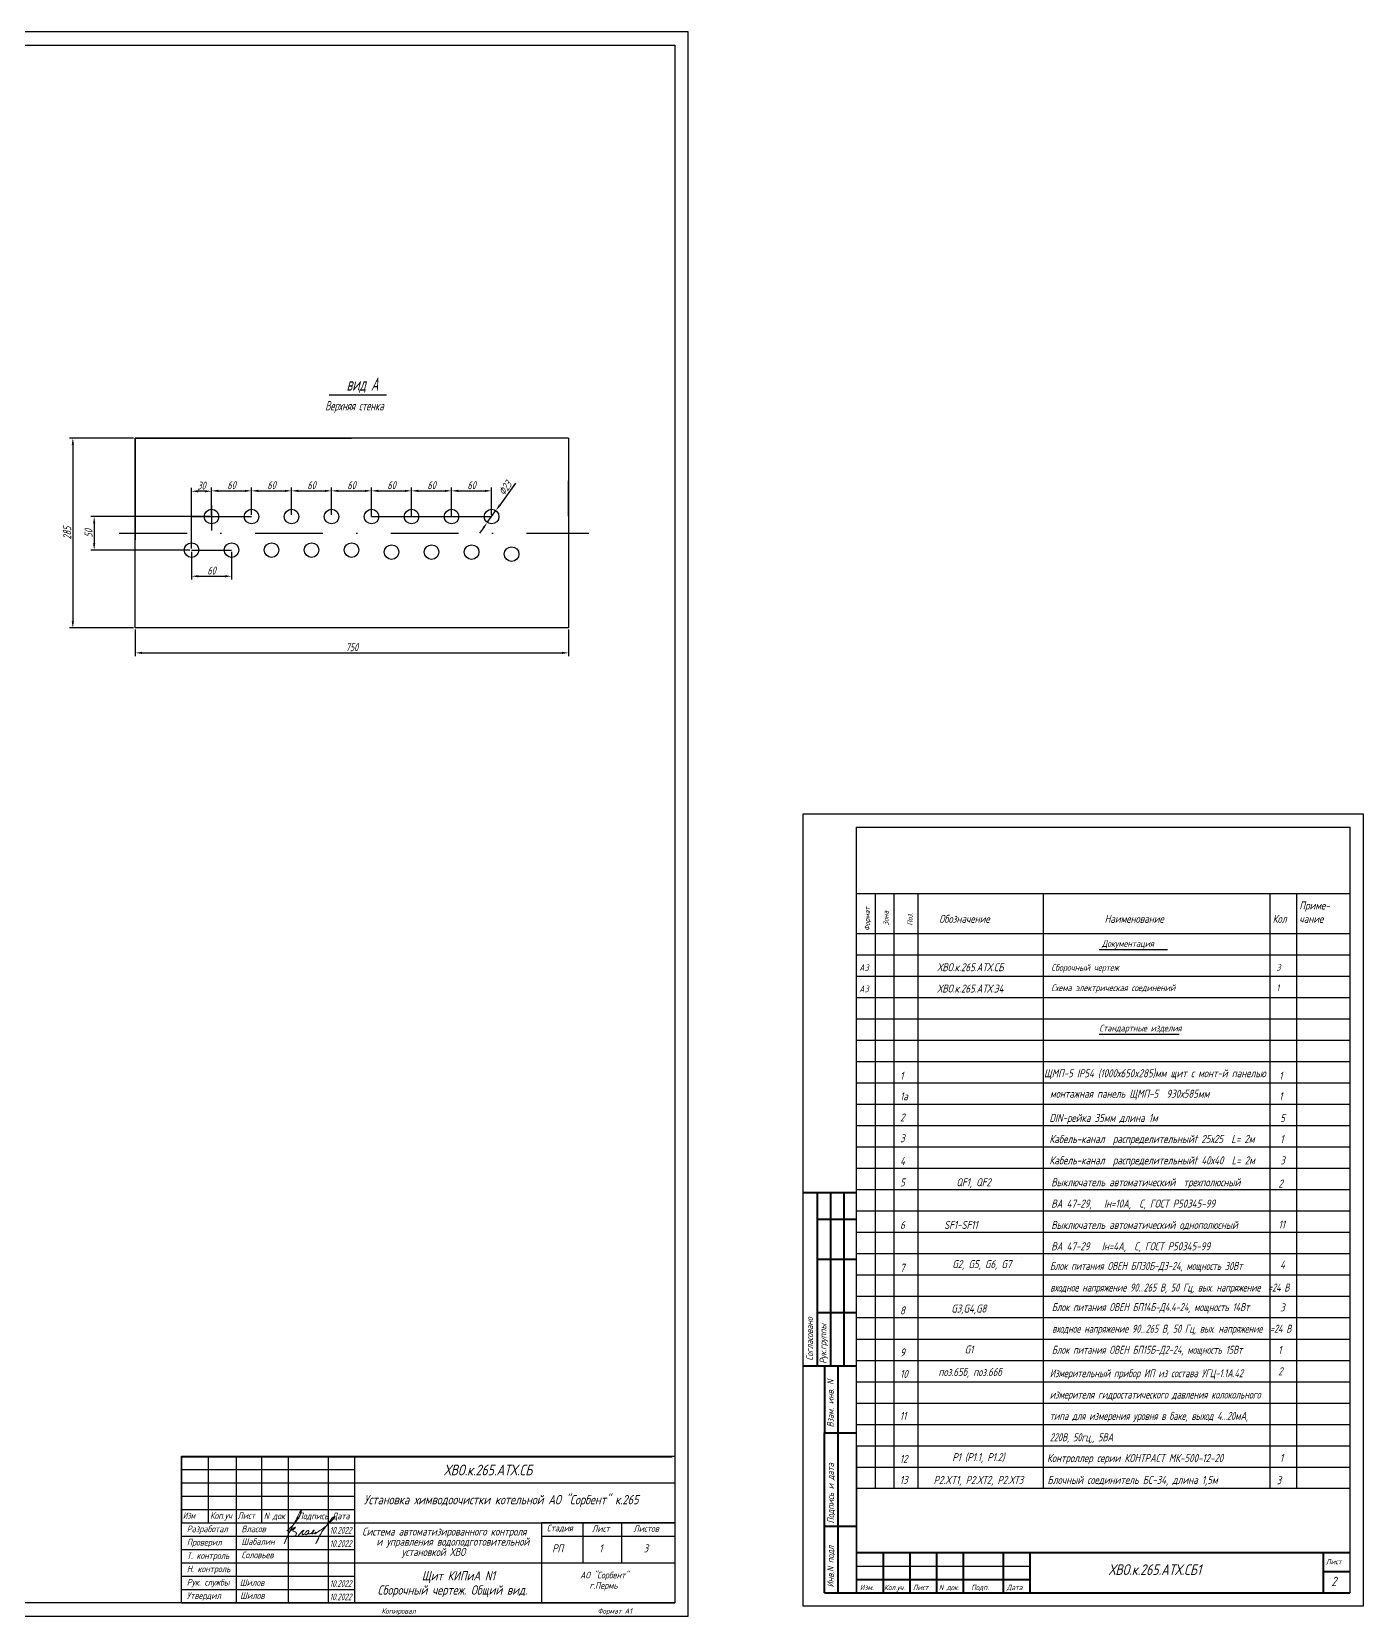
# Model space of a CAD drawing. Header units: millimetres. Extents: x 2155 to 4370, y 1157 to 1761.
# Drawn here: x 2750 to 3249, y 1157 to 1751 of the extents above; entities that cross this region are included whole.
import ezdxf

# ---------------------------------------------------------------- set-up
doc = ezdxf.new("R2010")
doc.units = ezdxf.units.MM
doc.linetypes.add('DASHDOTX2', pattern=[50.8, 25.4, -12.7, 0, -12.7])
doc.layers.add('MAIN', color=7, linetype='Continuous', lineweight=50)
doc.layers.add('Тонкая', color=7, linetype='Continuous', lineweight=20)
doc.layers.add('TEXT', color=250, linetype='Continuous')
doc.layers.add('проводка', color=184, linetype='Continuous')
doc.styles.add('GOST тип А', font='GOST_A.TTF', dxfattribs={"oblique": 15})
doc.styles.get("Standard").update_dxf_attribs({"font": 'GOST_A.TTF', "width": 0.8, "oblique": 15, "height": 3})
doc.dimstyles.new('ISO-25', dxfattribs={"dimtxt": 3, "dimasz": 2.5, "dimexe": 1.25, "dimexo": 0.625, "dimtad": 1, "dimlfac": 4, "dimtxsty": 'Standard', "dimcen": 2.5, "dimadec": 0, "dimazin": 0, "dimtfac": 1, "dimtmove": 0, "dimatfit": 3, "dimfxl": 1.25, "dimlwd": 25, "dimarcsym": 0})

# ---------------------------------------------------------------- blocks, each defined once
blk = doc.blocks.new('Власов')
at = {"layer": 'проводка', "lineweight": 18}
for points in [[(-0.58, 2.47), (1.27, 4.07), (2.73, 5.82), (3.82, 7.33), (4.64, 9.02), (4.84, 10.28), (4.04, 8.93), (3.16, 7.2), (1.39, 3.86), (0.52, 2.26), (-1.55, -2.37), (-0.72, -0.35), (0.34, 1.8), (1.73, 3.31), (2.62, 3.78), (2.31, 3.3), (1.91, 2.96), (1.61, 2.44), (2.21, 2.21), (2.85, 1.83), (2.99, 1.4), (2.77, 0.75), (2.36, 0.49), (2.18, 0.43), (2.07, 0.4), (1.98, 0.4)], [(3.73, 0.66), (4.37, 1.39), (4.91, 2.01), (5.22, 2.29), (5.78, 2.66), (5.59, 2.28), (5.16, 1.05), (5.19, 0.9), (5.7, 1.1), (6.25, 1.38), (6.27, 1.2), (6.3, 1.02), (7.02, 1.21), (7.63, 2.13), (7.63, 2.52), (6.76, 2.22), (6.42, 1.7)]]:
    blk.add_spline(points, degree=3, dxfattribs=at)
for points, knots in [([(9.73, 1.6), (9.73, 1.6), (10.28, 1.61), (10.33, 1.73), (10.3, 1.95), (10.1, 1.88), (9.94, 1.44), (9.82, 1.2), (10.65, 1.75), (14.06, 4.01), (14.83, 4.98), (18.2, 8.2), (16.58, 7.61), (15.42, 5.89), (12.84, 2.54), (12.14, 1.35), (11.17, -0.37), (10.2, -2.51), (10.72, -1.41), (10.96, -1), (11.17, -0.6), (11.31, -0.38), (11.4, -0.29)], [5.202172, 5.202172, 5.202172, 5.202172, 5.207482, 5.981017, 6.074049, 6.477149, 7.534813, 8.416864, 10.873297, 16.080912, 19.105162, 21.731982, 23.469351, 25.755203, 29.311429, 34.513333, 38.416271, 38.862024, 39.053994, 43.961574, 49.897464, 51.239132, 51.239132, 51.239132, 51.239132]), ([(7.53, 1.66), (7.5, 1.54), (7.54, 1.28), (8.01, 1.24), (8.83, 1.57), (9.1, 2.08), (9.9, 2.69), (9.43, 2.64), (9.3, 2.52), (9.14, 2.21), (9.04, 1.25), (8.71, 1.13), (8.92, 1.39), (9.3, 1.54), (9.6, 1.6)], [0, 0, 0, 0, 0.614094, 1.118723, 1.807789, 3.045572, 4.744461, 5.191863, 5.576495, 6.389957, 8.441618, 9.345517, 10.182193, 10.758393, 10.758393, 10.758393, 10.758393])]:
    blk.add_open_spline(points, degree=3, knots=knots, dxfattribs=at)
blk = doc.blocks.new('*D154')
at = {"color": 0, "lineweight": -2}
for p, q in [((2816.45, 1569.28), (2771.82, 1569.28)), ((2808.95, 1556.69), (2771.82, 1556.69))]:
    blk.add_line(p, q, dxfattribs=at)
at = {"color": 0, "lineweight": 25}
blk.add_line((2773.07, 1566.78), (2773.07, 1559.19), dxfattribs=at)
at = {"color": 0}
for points in [[(2772.66, 1566.78), (2773.49, 1566.78), (2773.07, 1569.28)], [(2772.66, 1559.19), (2773.49, 1559.19), (2773.07, 1556.69)]]:
    blk.add_solid(points, dxfattribs=at)
at = {"layer": 'Defpoints', "color": 0}
for p in [(2817.07, 1569.28), (2773.07, 1556.69), (2809.57, 1556.69)]:
    blk.add_point(p, dxfattribs=at)
at = {"color": 0, "insert": (2770.95, 1562.99), "char_height": 3, "attachment_point": 5, "rotation": 90}
blk.add_mtext('50', dxfattribs=at)
blk = doc.blocks.new('*D155')
at = {"color": 0, "lineweight": -2}
for p, q in [((2788.45, 1526.91), (2788.45, 1516.92)), ((2950.95, 1526.91), (2950.95, 1516.92))]:
    blk.add_line(p, q, dxfattribs=at)
at = {"color": 0, "lineweight": 25}
blk.add_line((2790.95, 1518.17), (2948.45, 1518.17), dxfattribs=at)
at = {"color": 0}
for points in [[(2790.95, 1518.58), (2790.95, 1517.75), (2788.45, 1518.17)], [(2948.45, 1518.58), (2948.45, 1517.75), (2950.95, 1518.17)]]:
    blk.add_solid(points, dxfattribs=at)
at = {"layer": 'Defpoints', "color": 0}
for p in [(2788.45, 1527.53), (2950.95, 1527.53), (2950.95, 1518.17)]:
    blk.add_point(p, dxfattribs=at)
at = {"color": 0, "insert": (2869.7, 1520.29), "char_height": 3, "attachment_point": 5}
blk.add_mtext('750', dxfattribs=at)
blk = doc.blocks.new('*D156')
at = {"color": 0, "lineweight": -2}
for p, q in [((2809.57, 1557.31), (2809.57, 1580.01)), ((2817.07, 1569.91), (2817.07, 1580.01))]:
    blk.add_line(p, q, dxfattribs=at)
at = {"color": 0, "lineweight": 25}
blk.add_line((2814.57, 1578.76), (2812.07, 1578.76), dxfattribs=at)
at = {"color": 0}
for points in [[(2812.07, 1579.18), (2812.07, 1578.34), (2809.57, 1578.76)], [(2814.57, 1579.18), (2814.57, 1578.34), (2817.07, 1578.76)]]:
    blk.add_solid(points, dxfattribs=at)
at = {"layer": 'Defpoints', "color": 0}
for p in [(2809.57, 1578.76), (2817.07, 1569.28), (2809.57, 1556.69)]:
    blk.add_point(p, dxfattribs=at)
at = {"color": 0, "insert": (2813.32, 1580.89), "char_height": 3, "attachment_point": 5}
blk.add_mtext('30', dxfattribs=at)
blk = doc.blocks.new('*D157')
at = {"color": 0, "lineweight": -2}
for p, q in [((2787.83, 1598.7), (2763.82, 1598.7)), ((2787.83, 1527.53), (2763.82, 1527.53))]:
    blk.add_line(p, q, dxfattribs=at)
at = {"color": 0, "lineweight": 25}
blk.add_line((2765.07, 1596.2), (2765.07, 1530.03), dxfattribs=at)
at = {"color": 0}
for points in [[(2764.66, 1596.2), (2765.49, 1596.2), (2765.07, 1598.7)], [(2764.66, 1530.03), (2765.49, 1530.03), (2765.07, 1527.53)]]:
    blk.add_solid(points, dxfattribs=at)
at = {"layer": 'Defpoints', "color": 0}
for p in [(2788.45, 1598.7), (2765.07, 1527.53), (2788.45, 1527.53)]:
    blk.add_point(p, dxfattribs=at)
at = {"color": 0, "insert": (2762.95, 1563.12), "char_height": 3, "attachment_point": 5, "rotation": 90}
blk.add_mtext('285', dxfattribs=at)
blk = doc.blocks.new('*D158')
at = {"color": 0, "lineweight": 25}
for p, q in [((2931.09, 1581.78), (2925.14, 1573.54)), ((2920.46, 1567.05), (2923.68, 1571.51)), ((2919, 1565.02), (2917.54, 1563))]:
    blk.add_line(p, q, dxfattribs=at)
at = {"color": 0}
for points in [[(2924.81, 1573.78), (2925.48, 1573.3), (2923.68, 1571.51)], [(2918.66, 1565.27), (2919.34, 1564.78), (2920.46, 1567.05)]]:
    blk.add_solid(points, dxfattribs=at)
at = {"layer": 'Defpoints', "color": 0}
for p in [(2923.68, 1571.51), (2920.46, 1567.05)]:
    blk.add_point(p, dxfattribs=at)
at = {"color": 0, "insert": (2927.12, 1579.92), "char_height": 3, "attachment_point": 5, "rotation": 54.20261}
blk.add_mtext('Ф23', dxfattribs=at)
blk = doc.blocks.new('*D159')
at = {"color": 0, "lineweight": -2}
for p, q in [((2817.07, 1569.91), (2817.07, 1580.15)), ((2832.07, 1569.91), (2832.07, 1580.15))]:
    blk.add_line(p, q, dxfattribs=at)
at = {"color": 0, "lineweight": 25}
blk.add_line((2819.57, 1578.9), (2829.57, 1578.9), dxfattribs=at)
at = {"color": 0}
for points in [[(2819.57, 1579.32), (2819.57, 1578.49), (2817.07, 1578.9)], [(2829.57, 1579.32), (2829.57, 1578.49), (2832.07, 1578.9)]]:
    blk.add_solid(points, dxfattribs=at)
at = {"layer": 'Defpoints', "color": 0}
for p in [(2832.07, 1578.9), (2817.07, 1569.28), (2832.07, 1569.28)]:
    blk.add_point(p, dxfattribs=at)
at = {"color": 0, "insert": (2824.57, 1581.03), "char_height": 3, "attachment_point": 5}
blk.add_mtext('60', dxfattribs=at)
blk = doc.blocks.new('*D160')
at = {"color": 0, "lineweight": -2}
for p, q in [((2832.07, 1569.91), (2832.07, 1580.15)), ((2847.07, 1569.91), (2847.07, 1580.15))]:
    blk.add_line(p, q, dxfattribs=at)
at = {"color": 0, "lineweight": 25}
blk.add_line((2834.57, 1578.9), (2844.57, 1578.9), dxfattribs=at)
at = {"color": 0}
for points in [[(2834.57, 1579.32), (2834.57, 1578.49), (2832.07, 1578.9)], [(2844.57, 1579.32), (2844.57, 1578.49), (2847.07, 1578.9)]]:
    blk.add_solid(points, dxfattribs=at)
at = {"layer": 'Defpoints', "color": 0}
for p in [(2847.07, 1578.9), (2832.07, 1569.28), (2847.07, 1569.28)]:
    blk.add_point(p, dxfattribs=at)
at = {"color": 0, "insert": (2839.57, 1581.03), "char_height": 3, "attachment_point": 5}
blk.add_mtext('60', dxfattribs=at)
blk = doc.blocks.new('*D161')
at = {"color": 0, "lineweight": -2}
for p, q in [((2847.07, 1569.91), (2847.07, 1580.15)), ((2862.07, 1569.91), (2862.07, 1580.15))]:
    blk.add_line(p, q, dxfattribs=at)
at = {"color": 0, "lineweight": 25}
blk.add_line((2849.57, 1578.9), (2859.57, 1578.9), dxfattribs=at)
at = {"color": 0}
for points in [[(2849.57, 1579.32), (2849.57, 1578.49), (2847.07, 1578.9)], [(2859.57, 1579.32), (2859.57, 1578.49), (2862.07, 1578.9)]]:
    blk.add_solid(points, dxfattribs=at)
at = {"layer": 'Defpoints', "color": 0}
for p in [(2862.07, 1578.9), (2847.07, 1569.28), (2862.07, 1569.28)]:
    blk.add_point(p, dxfattribs=at)
at = {"color": 0, "insert": (2854.57, 1581.03), "char_height": 3, "attachment_point": 5}
blk.add_mtext('60', dxfattribs=at)
blk = doc.blocks.new('*D162')
at = {"color": 0, "lineweight": -2}
for p, q in [((2862.07, 1569.91), (2862.07, 1580.15)), ((2877.07, 1569.91), (2877.07, 1580.15))]:
    blk.add_line(p, q, dxfattribs=at)
at = {"color": 0, "lineweight": 25}
blk.add_line((2864.57, 1578.9), (2874.57, 1578.9), dxfattribs=at)
at = {"color": 0}
for points in [[(2864.57, 1579.31), (2864.57, 1578.48), (2862.07, 1578.9)], [(2874.57, 1579.31), (2874.57, 1578.48), (2877.07, 1578.9)]]:
    blk.add_solid(points, dxfattribs=at)
at = {"layer": 'Defpoints', "color": 0}
for p in [(2877.07, 1578.9), (2862.07, 1569.28), (2877.07, 1569.28)]:
    blk.add_point(p, dxfattribs=at)
at = {"color": 0, "insert": (2869.57, 1581.02), "char_height": 3, "attachment_point": 5}
blk.add_mtext('60', dxfattribs=at)
blk = doc.blocks.new('*D163')
at = {"color": 0, "lineweight": -2}
for p, q in [((2877.07, 1569.91), (2877.07, 1580.15)), ((2892.07, 1569.91), (2892.07, 1580.15))]:
    blk.add_line(p, q, dxfattribs=at)
at = {"color": 0, "lineweight": 25}
blk.add_line((2879.57, 1578.9), (2889.57, 1578.9), dxfattribs=at)
at = {"color": 0}
for points in [[(2879.57, 1579.32), (2879.57, 1578.49), (2877.07, 1578.9)], [(2889.57, 1579.32), (2889.57, 1578.49), (2892.07, 1578.9)]]:
    blk.add_solid(points, dxfattribs=at)
at = {"layer": 'Defpoints', "color": 0}
for p in [(2892.07, 1578.9), (2877.07, 1569.28), (2892.07, 1569.28)]:
    blk.add_point(p, dxfattribs=at)
at = {"color": 0, "insert": (2884.57, 1581.03), "char_height": 3, "attachment_point": 5}
blk.add_mtext('60', dxfattribs=at)
blk = doc.blocks.new('*D164')
at = {"color": 0, "lineweight": -2}
for p, q in [((2892.07, 1569.91), (2892.07, 1580.15)), ((2907.07, 1569.91), (2907.07, 1580.15))]:
    blk.add_line(p, q, dxfattribs=at)
at = {"color": 0, "lineweight": 25}
blk.add_line((2894.57, 1578.9), (2904.57, 1578.9), dxfattribs=at)
at = {"color": 0}
for points in [[(2894.57, 1579.32), (2894.57, 1578.49), (2892.07, 1578.9)], [(2904.57, 1579.32), (2904.57, 1578.49), (2907.07, 1578.9)]]:
    blk.add_solid(points, dxfattribs=at)
at = {"layer": 'Defpoints', "color": 0}
for p in [(2907.07, 1578.9), (2892.07, 1569.28), (2907.07, 1569.28)]:
    blk.add_point(p, dxfattribs=at)
at = {"color": 0, "insert": (2899.57, 1581.03), "char_height": 3, "attachment_point": 5}
blk.add_mtext('60', dxfattribs=at)
blk = doc.blocks.new('*D165')
at = {"color": 0, "lineweight": -2}
for p, q in [((2907.07, 1569.91), (2907.07, 1580.15)), ((2922.07, 1569.91), (2922.07, 1580.15))]:
    blk.add_line(p, q, dxfattribs=at)
at = {"color": 0, "lineweight": 25}
blk.add_line((2909.57, 1578.9), (2919.57, 1578.9), dxfattribs=at)
at = {"color": 0}
for points in [[(2909.57, 1579.32), (2909.57, 1578.49), (2907.07, 1578.9)], [(2919.57, 1579.32), (2919.57, 1578.49), (2922.07, 1578.9)]]:
    blk.add_solid(points, dxfattribs=at)
at = {"layer": 'Defpoints', "color": 0}
for p in [(2922.07, 1578.9), (2907.07, 1569.28), (2922.07, 1569.28)]:
    blk.add_point(p, dxfattribs=at)
at = {"color": 0, "insert": (2914.57, 1581.03), "char_height": 3, "attachment_point": 5}
blk.add_mtext('60', dxfattribs=at)
blk = doc.blocks.new('*D166')
at = {"color": 0, "lineweight": -2}
for p, q in [((2809.57, 1556.06), (2809.57, 1545.65)), ((2824.57, 1556.06), (2824.57, 1545.65))]:
    blk.add_line(p, q, dxfattribs=at)
at = {"color": 0, "lineweight": 25}
blk.add_line((2812.07, 1546.9), (2822.07, 1546.9), dxfattribs=at)
at = {"color": 0}
for points in [[(2812.07, 1547.32), (2812.07, 1546.49), (2809.57, 1546.9)], [(2822.07, 1547.32), (2822.07, 1546.49), (2824.57, 1546.9)]]:
    blk.add_solid(points, dxfattribs=at)
at = {"layer": 'Defpoints', "color": 0}
for p in [(2809.57, 1556.69), (2824.57, 1556.69), (2824.57, 1546.9)]:
    blk.add_point(p, dxfattribs=at)
at = {"color": 0, "insert": (2817.07, 1549.03), "char_height": 3, "attachment_point": 5}
blk.add_mtext('60', dxfattribs=at)

msp = doc.modelspace()

# ---------------------------------------------------------------- linework, layer by layer
at = {"color": 7}
for p, q in [((2995.7984, 1751.0253), (2154.7984, 1751.0253)), ((2995.7984, 1157.0253), (2995.7984, 1751.0253)), ((2861.2222, 1614.9386), (2882.7222, 1614.9386)), ((2788.4533, 1598.699), (2788.4533, 1569.2815)), ((2788.4533, 1598.699), (2869.5726, 1598.699)), ((2809.5726, 1569.2815), (2817.0726, 1569.2815)), ((2817.0726, 1569.2815), (2817.0726, 1573.5315)), ((2817.0726, 1573.5315), (2817.0726, 1564.0315)), ((2817.0726, 1569.2815), (2832.0726, 1569.2815)), ((2877.0726, 1569.2815), (2877.0726, 1573.5315)), ((2877.0726, 1569.2815), (2892.0726, 1569.2815)), ((2892.0726, 1569.2815), (2892.0726, 1573.5315)), ((2892.0726, 1569.2815), (2907.0726, 1569.2815)), ((2907.0726, 1569.2815), (2907.0726, 1573.5315)), ((2907.0726, 1569.2815), (2922.0726, 1569.2815)), ((2809.5726, 1556.6898), (2824.5726, 1556.6898)), ((3058.9084, 1180.8528), (3058.9084, 1165.8528)), ((3058.9084, 1175.8528), (3123.9084, 1175.8528)), ((2154.7984, 1157.0253), (2995.7984, 1157.0253))]:
    msp.add_line(p, q, dxfattribs=at)
at = {"color": 7, "lineweight": 30}
for p, q in [((2174.7984, 1746.0253), (2990.7984, 1746.0253)), ((2990.7984, 1746.0253), (2990.7984, 1162.0253)), ((2950.9533, 1598.699), (2788.4533, 1598.699)), ((2788.4533, 1527.5315), (2788.4533, 1598.699)), ((2950.9533, 1598.699), (2950.9533, 1527.5315)), ((2950.9533, 1527.5315), (2788.4533, 1527.5315)), ((2990.7984, 1162.0253), (2174.7984, 1162.0253))]:
    msp.add_line(p, q, dxfattribs=at)
at = {"color": 250}
for p, q in [((2788.4533, 1569.3652), (2788.4533, 1581.0315)), ((2950.9533, 1569.3652), (2950.9533, 1582.6611)), ((2788.4533, 1569.3652), (2788.4533, 1577.8859)), ((2788.4533, 1569.2815), (2788.4533, 1560.4887))]:
    msp.add_line(p, q, dxfattribs=at)
at = {"color": 250, "linetype": 'DASHDOTX2'}
msp.add_line((2782.4921, 1563.0315), (2958.4921, 1563.0315), dxfattribs=at)
for p, q in [((3038.9084, 1457.8528), (3248.9084, 1457.8528)), ((3038.9084, 1160.8528), (3038.9084, 1457.8528)), ((3248.9084, 1457.8528), (3248.9084, 1160.8528)), ((3058.9084, 1404.9748), (3243.9084, 1404.9748)), ((3058.9084, 1404.9748), (3243.9084, 1404.9748)), ((3149.9084, 1406.9748), (3175.5215, 1406.9748)), ((3058.9084, 1396.9748), (3243.9084, 1396.9748)), ((3058.9084, 1396.9748), (3243.9084, 1396.9748)), ((3058.9084, 1388.9748), (3243.9084, 1388.9748)), ((3058.9084, 1388.9748), (3243.9084, 1388.9748)), ((3058.9084, 1380.9748), (3243.9084, 1380.9748)), ((3058.9084, 1372.9748), (3243.9084, 1372.9748)), ((3149.9084, 1375.2526), (3179.9173, 1375.2526)), ((3058.9084, 1364.9748), (3243.9084, 1364.9748)), ((3058.9084, 1356.9748), (3243.9084, 1356.9748)), ((3058.9084, 1348.9748), (3243.9084, 1348.9748)), ((3058.9084, 1340.9748), (3243.9084, 1340.9748)), ((3058.9084, 1332.9748), (3243.9084, 1332.9748)), ((3058.9084, 1324.9748), (3243.9084, 1324.9748)), ((3058.9084, 1316.9748), (3243.9084, 1316.9748)), ((3058.9084, 1308.9748), (3243.9084, 1308.9748)), ((3058.9084, 1300.9748), (3243.9084, 1300.9748)), ((3058.9084, 1292.9748), (3243.9084, 1292.9748)), ((3058.9084, 1284.9748), (3243.9084, 1284.9748)), ((3058.9084, 1276.9748), (3243.9084, 1276.9748)), ((3058.9084, 1268.9748), (3243.9084, 1268.9748)), ((3058.9084, 1260.9748), (3243.9084, 1260.9748)), ((3058.9084, 1252.9748), (3243.9084, 1252.9748)), ((3058.9084, 1244.9748), (3243.9084, 1244.9748)), ((3058.9084, 1236.9748), (3243.9084, 1236.9748)), ((3058.9084, 1228.9748), (3243.9084, 1228.9748)), ((3058.9084, 1220.9748), (3243.9084, 1220.9748)), ((3058.9084, 1212.9748), (3243.9084, 1212.9748)), ((3058.9084, 1205.0968), (3243.9084, 1205.0968)), ((3248.9084, 1160.8528), (3038.9084, 1160.8528))]:
    msp.add_line(p, q)
at = {"lineweight": 30}
for p, q in [((3058.9084, 1452.8528), (3243.9084, 1452.8528)), ((3058.9084, 1165.8528), (3058.9084, 1452.8528)), ((3243.9084, 1452.8528), (3243.9084, 1165.8528)), ((3058.9084, 1427.9748), (3243.9084, 1427.9748)), ((3065.9084, 1427.9748), (3065.9084, 1205.0968)), ((3072.9084, 1427.9748), (3072.9084, 1205.0968)), ((3081.9084, 1427.9748), (3081.9084, 1205.0968)), ((3128.9084, 1427.9748), (3128.9084, 1205.0968)), ((3213.9084, 1427.9748), (3213.9084, 1205.0968)), ((3223.9084, 1427.9748), (3223.9084, 1205.0968)), ((3058.9084, 1412.9748), (3243.9084, 1412.9748)), ((3058.9084, 1220.8528), (3058.9084, 1165.8528))]:
    msp.add_line(p, q, dxfattribs=at)
at = {"color": 7, "lineweight": 40}
for p, q in [((3243.9084, 1180.8528), (3058.9084, 1180.8528)), ((3068.9084, 1180.8528), (3068.9084, 1165.8528)), ((3078.9084, 1180.8528), (3078.9084, 1165.8528)), ((3088.9084, 1180.8528), (3088.9084, 1165.8528)), ((3098.9084, 1180.8528), (3098.9084, 1165.8528)), ((3113.9084, 1180.8528), (3113.9084, 1165.8528)), ((3123.9084, 1180.8528), (3123.9084, 1165.8528)), ((3233.9084, 1180.8528), (3233.9084, 1165.8528)), ((3058.9084, 1170.8528), (3123.9084, 1170.8528)), ((3233.9084, 1173.8528), (3243.9084, 1173.8528)), ((3058.9084, 1165.8528), (3243.9084, 1165.8528))]:
    msp.add_line(p, q, dxfattribs=at)
at = {"lineweight": 40}
msp.add_line((3046.9084, 1165.8528), (3243.9084, 1165.8528), dxfattribs=at)
at = {"color": 7, "lineweight": 30}
for centre in [(2817.0726, 1569.2815), (2832.0726, 1569.2815), (2847.0726, 1569.2815), (2862.0726, 1569.2815), (2877.0726, 1569.2815), (2892.0726, 1569.2815), (2907.0726, 1569.2815), (2922.0726, 1569.2815), (2922.0726, 1569.2815), (2809.5726, 1556.6898), (2824.5726, 1556.6898), (2839.5726, 1556.6898), (2854.5726, 1556.6898), (2869.5726, 1556.6898), (2884.5726, 1555.9398), (2899.5726, 1555.9398), (2914.5726, 1555.9398), (2929.5726, 1555.1898)]:
    msp.add_circle(centre, 2.75, dxfattribs=at)
at = {"layer": 'MAIN', "color": 7, "linetype": 'Continuous', "lineweight": 40}
for p, q in [((3038.9084, 1315.8647), (3058.9084, 1315.8647)), ((3044.1069, 1315.8647), (3044.1069, 1250.8647)), ((3049.1069, 1315.8647), (3049.1069, 1250.8647)), ((3054.1069, 1315.8647), (3054.1069, 1250.8647)), ((3044.1069, 1305.8647), (3058.9084, 1305.8647)), ((3044.1069, 1290.8647), (3058.9084, 1290.8647)), ((3044.1069, 1270.8647), (3058.9084, 1270.8647)), ((3038.9084, 1250.8647), (3058.9084, 1250.8647)), ((3046.9084, 1250.8528), (3046.9084, 1225.8528)), ((3051.9084, 1250.8528), (3051.9084, 1165.8528)), ((3046.9084, 1165.8528), (3046.9084, 1225.8528)), ((3046.9084, 1225.8528), (3058.9084, 1225.8528)), ((3046.9084, 1190.8528), (3058.9084, 1190.8528))]:
    msp.add_line(p, q, dxfattribs=at)
at = {"layer": 'MAIN', "color": 7, "linetype": 'Continuous', "lineweight": -3}
for p, q in [((3120.6214, 1291.4014), (3120.6214, 1291.4014)), ((2805.7984, 1216.8498), (2989.7984, 1216.8498)), ((2805.7984, 1212.0253), (2870.7984, 1212.0253)), ((2805.7984, 1207.0253), (2870.7984, 1207.0253)), ((2805.7984, 1202.0253), (2870.7984, 1202.0253)), ((2805.7984, 1187.0253), (2870.7984, 1187.0253)), ((2805.7984, 1182.0253), (2870.7984, 1182.0253)), ((2805.7984, 1177.0253), (2870.7984, 1177.0253)), ((2805.7984, 1177.0253), (2870.7984, 1177.0253)), ((2805.7984, 1172.0253), (2870.7984, 1172.0253)), ((2805.7984, 1167.0253), (2870.7984, 1167.0253))]:
    msp.add_line(p, q, dxfattribs=at)
at = {"layer": 'MAIN', "color": 7, "linetype": 'Continuous', "lineweight": 30}
for p, q in [((2805.7984, 1162.0253), (2805.7984, 1217.0253)), ((2805.7984, 1217.0253), (2990.7984, 1217.0253)), ((2870.7984, 1162.0253), (2870.7984, 1217.0253)), ((2805.7984, 1197.0253), (2870.7984, 1197.0253)), ((2805.7984, 1192.0253), (2990.7984, 1192.0253)), ((2805.7984, 1162.0253), (2990.7984, 1162.0253))]:
    msp.add_line(p, q, dxfattribs=at)
for points in [[(2805.7984, 1217.0253), (2805.7984, 1192.0253)], [(2815.7984, 1217.0253), (2815.7984, 1192.0253)], [(2822.7984, 1217.0253), (2845.7984, 1217.0253), (2845.7984, 1162.0253)], [(2826.2984, 1217.0253), (2826.2984, 1162.0253)], [(2835.7984, 1217.0253), (2835.7984, 1192.0253)], [(2845.7984, 1217.0253), (2860.7984, 1217.0253), (2860.7984, 1162.0253)], [(2870.7984, 1207.0253), (2990.7984, 1207.0253)], [(2990.7984, 1192.0253), (2940.7984, 1192.0253), (2940.7984, 1162.0253)], [(2940.7984, 1192.0253), (2940.7984, 1187.0253), (2990.7984, 1187.0253)], [(2956.2984, 1192.0253), (2956.2984, 1177.0253)], [(2970.7984, 1192.0253), (2970.7984, 1177.0253)], [(2870.7984, 1177.0253), (2990.7984, 1177.0253)]]:
    msp.add_lwpolyline(points, dxfattribs=at)

# ---------------------------------------------------------------- block references
at = {"color": 7, "lineweight": 15}
msp.add_blockref('Власов', (2845.9028, 1186.6216, -10), dxfattribs=at)

# ---------------------------------------------------------------- texts
at = {"style": 'GOST тип А', "oblique": 15}
for s, p in [('Формат', (3063.9084, 1413.9748)), ('Зона', (3070.9084, 1415.9748)), ('Поз.', (3079.9084, 1415.9748))]:
    msp.add_text(s, height=2, rotation=90, dxfattribs=at).set_placement(p)
for s, height, p in [('Обозначение', 3, (3089.9084, 1416.9748)), ('Наименование', 3, (3151.9084, 1416.9748)), ('Наименование', 3, (3151.9084, 1416.9748)), ('Кол', 3, (3214.9084, 1416.9748)), ('Приме-', 3, (3224.9084, 1421.9748)), ('чание', 3, (3224.9084, 1416.9748)), ('Документация', 2.5, (3150.9084, 1407.9748)), ('А3', 2.5, (3059.9084, 1398.9748)), ('Сборочный чертеж', 2.5, (3131.9084, 1398.9748)), ('3', 2.5, (3216.2989, 1398.9748)), ('А3', 2.5, (3059.9084, 1390.9748)), ('Схема электрическая соединений', 2.5, (3131.9084, 1391.3705)), ('1', 2.5, (3216.2989, 1391.3687)), ('Стандартные изделия', 2.5, (3149.9084, 1376.2526))]:
    msp.add_text(s, height=height, dxfattribs=at).set_placement(p)
at = {"color": 7, "style": 'GOST тип А', "oblique": 15}
for s, p in [('1', (3075.232, 1358.137)), ('1', (3217.3283, 1358.137)), ('1а', (3075.232, 1350.4653)), ('1', (3217.3283, 1350.4653)), ('2', (3075.232, 1342.522)), ('DIN-рейка 35мм длина 1м ', (3131.2136, 1342.3458)), ('5', (3217.7541, 1342.3458)), ('3', (3075.232, 1334.7359)), ('Кабель-канал  распределительныйt 25х25  L= 2м', (3131.2136, 1334.4503)), ('1', (3217.771, 1334.4503)), ('4', (3075.232, 1326.1665)), ('Кабель-канал  распределительныйt 40х40  L= 2м', (3131.2136, 1326.4503)), ('3', (3217.771, 1326.4503)), ('5', (3075.232, 1318.1665)), ('6', (3075.232, 1302.1665)), ('7', (3075.232, 1286.1665)), ('8', (3075.232, 1270.1892)), ('9', (3075.232, 1254.4459)), ('10', (3075.232, 1246.3872)), ('поз.65б, поз.66б', (3089.6172, 1247.1107)), ('11', (3075.1261, 1230.6402)), ('1', (3217.6306, 1214.8883)), ('12', (3075.1261, 1214.5182)), ('13', (3075.1261, 1206.6402)), ('3', (3216.3921, 1206.5212))]:
    msp.add_text(s, height=3, dxfattribs=at).set_placement(p)
at = {"color": 7, "oblique": 15}
for s, height, p in [('ЩМП-5 IP54 (1000х650x285)мм щит с монт-й панелью', 3, (3129.1908, 1359.0907)), ('монтажная панель ЩМП-5  930х585мм', 3, (3131.4408, 1351.419)), ('Р1 (Р1.1, Р1.2)', 3, (3094.7911, 1215.1847)), ('Контроллер серии КОНТРАСТ МК-500-12-20', 3, (3130.3079, 1214.8469)), ('Р2.XT1, Р2.ХТ2, Р2.ХТ3', 3, (3087.7995, 1206.6375)), ('Блочный соединитель БС-34, длина 1,5м', 3, (3130.4708, 1206.6524)), ('Лист', 2, (3234.9084, 1176.512)), ('2', 3.5, (3236.9084, 1168.3581)), ('Изм.', 2, (3060.1621, 1166.8528)), ('Кол.уч.', 2, (3069.2152, 1166.8528)), ('Лист', 2, (3079.9871, 1166.8528)), ('N док.', 2, (3089.7838, 1166.8528)), ('Подп.', 2, (3101.9084, 1166.8528)), ('Дата', 2, (3115.2431, 1166.8528)), ('Копировал', 2, (2880.7984, 1158.0253)), ('Формат A1', 2, (2961.7984, 1158.0253))]:
    msp.add_text(s, height=height, dxfattribs=at).set_placement(p)
at = {"color": 7, "style": 'GOST тип А', "oblique": 15, "width": 0.9}
for s, p in [('Измерительный прибор ИП из состава УГЦ-1.1А.42 ', (3131.3516, 1246.6407)), ('измерителя гидростатического давления колокольного  ', (3131.3516, 1238.6407)), ('типа для измерения уровня в баке, выход 4...20мА,', (3131.3516, 1230.6407)), ('220В, 50гц,, 5ВА', (3131.3516, 1222.6407))]:
    msp.add_text(s, height=3, dxfattribs=at).set_placement(p)
at = {"linetype": 'Continuous', "oblique": 15}
for s, height, p in [('Установка химводоочистки котельной АО "Сорбент" к.265', 3.5, (2874.2388, 1198.9949)), ('Система автоматизированного контроля', 3, (2873.573, 1187.2864)), ('и управления водоподготовительной ', 3, (2878.9073, 1183.5141)), ('установкой ХВО', 3, (2888.4045, 1179.6388))]:
    msp.add_text(s, height=height, dxfattribs=at).set_placement(p)
at = {"color": 0, "linetype": 'Continuous', "oblique": 15, "width": 0.8}
for p in [(2861.3653, 1188.0429), (2861.3653, 1183.0429), (2861.3653, 1168.0429), (2861.3653, 1163.0429)]:
    msp.add_text('10.2022', height=2.5, dxfattribs=at).set_placement(p)
at = {"color": 0, "linetype": 'Continuous', "oblique": 15}
for s, p in [('Стадия', (2942.7984, 1188.8611)), ('Лист', (2959.7324, 1188.6743)), ('Листов ', (2975.2452, 1188.6743)), ('Шилов', (2827.6968, 1168.4309))]:
    msp.add_text(s, height=2.5, dxfattribs=at).set_placement(p)
at = {"layer": 'MAIN', "color": 7, "linetype": 'Continuous', "lineweight": -3, "style": 'GOST тип А', "oblique": 15}
for s, p in [('QF1, QF2', (3096.3226, 1318.2309)), ('Выключатель автоматический  трехполюсный', (3131.9128, 1318.2309)), ('2', (3217.0723, 1317.7309)), ('ВА 47-29,   Iн=10А,  С, ГОСТ Р50345-99', (3131.9128, 1310.2309)), ('SF1-SF11', (3091.7372, 1302.2309)), ('Выключатель автоматический однополюсный ', (3131.9128, 1302.2309)), ('11', (3217.0936, 1302.3775)), ('ВА 47-29   Iн=4А,  С, ГОСТ Р50345-99', (3131.9128, 1294.2309)), ('4', (3217.703, 1287.3285)), ('3', (3217.703, 1271.3285)), ('1', (3216.985, 1255.3703)), ('2', (3216.985, 1247.3703))]:
    msp.add_text(s, height=3, dxfattribs=at).set_placement(p)
at = {"layer": 'MAIN', "color": 7, "linetype": 'Continuous', "lineweight": -3, "oblique": 15}
for s, p in [(' G2, G5, G6, G7 ', (3093.2636, 1287.5395)), ('G3,G4,G8', (3094.4355, 1270.891)), (' G1 ', (3097.8825, 1255.5395))]:
    msp.add_text(s, height=3, dxfattribs=at).set_placement(p)
for s, width, p in [('Блок питания ОВЕН БП30Б-Д3-24, мощность 30Вт', 0.9, (3131.4052, 1286.8589)), ('входное напряжение 90...265 В, 50 Гц, вых. напряжение  =24 В', 0.8, (3131.5302, 1278.7556)), ('Блок питания ОВЕН БП14Б-Д4.4-24, мощность 14Вт', 0.9, (3132.14, 1271.4347)), ('входное напряжение 90...265 В, 50 Гц, вых. напряжение  =24 В', 0.8, (3132.265, 1263.3313)), ('Блок питания ОВЕН БП15Б-Д2-24, мощность 15Вт', 0.9, (3132.14, 1255.4347))]:
    msp.add_text(s, height=3, dxfattribs=dict(at, width=width)).set_placement(p)
at = {"layer": 'MAIN', "color": 7, "linetype": 'Continuous', "lineweight": -3, "style": 'GOST тип А', "oblique": 15}
for s, p in [('Согласовано', (3042.5834, 1252.8647)), ('Рук.группы', (3047.5834, 1251.6991)), ('Взам. инв. N', (3050.3848, 1227.8528))]:
    msp.add_text(s, height=2.5, rotation=90, dxfattribs=at).set_placement(p)
at = {"layer": 'MAIN', "color": 7, "linetype": 'Continuous', "lineweight": -3, "oblique": 15}
for s, p in [('Подпись и дата', (3050.4319, 1191.8528)), ('Инв.N подл', (3050.3848, 1167.8528))]:
    msp.add_text(s, height=2.5, rotation=90, dxfattribs=at).set_placement(p)
at = {"layer": 'TEXT', "color": 7, "linetype": 'Continuous', "lineweight": -3, "oblique": 15}
for s, height, p in [('ХВО.к.265.АТХ.СБ', 3, (3089.1884, 1398.8393)), ('ХВО.к.265.АТХ.Э4', 3, (3089.1884, 1390.8393)), ('ХВО.к.265.АТХ.СБ', 4, (2904.2368, 1209.8645)), ('Коп.уч', 2.5, (2816.5177, 1193.5542)), ('Лист', 2.5, (2826.7984, 1193.5542)), ('N док', 2.5, (2836.6615, 1193.4105)), ('Подпись Дата', 2.5, (2849.3878, 1193.4104)), ('Разработал', 2.5, (2807.7984, 1188.5542)), ('Власов', 2.5, (2828.2984, 1188.5542)), ('Проверил', 2.5, (2807.7984, 1183.5542)), ('Шабалин', 2.5, (2828.2984, 1183.8042)), ('РП', 3, (2944.7984, 1181.0253)), ('1', 3, (2962.4392, 1181.0253)), ('3', 3, (2979.0799, 1181.0253)), ('Т. контроль', 2.5, (2807.7984, 1178.5542)), ('Соловьев', 2.5, (2828.2984, 1178.8042)), ('ХВО.к.265.АТХ.СБ1', 4, (3153.4398, 1172.5241)), ('Рук. службы', 2.5, (2807.7984, 1168.5542)), ('Н. контроль', 2.5, (2807.7984, 1173.5542)), ('Щит КИПиА N1', 3.5, (2895.8999, 1170.4613)), ('АО "Сорбент"', 2.5, (2955.2802, 1171.2237)), ('Утвердил', 2.5, (2807.7984, 1163.5542)), ('Шилов', 2.5, (2827.7984, 1163.5542)), ('Сборочный чертеж. Общий вид.', 3.5, (2879.3194, 1165.1295)), ('г.Пермь', 2.5, (2958.7984, 1167.3416))]:
    msp.add_text(s, height=height, dxfattribs=at).set_placement(p)
at = {"layer": 'TEXT', "color": 7, "linetype": 'Continuous', "lineweight": -3, "oblique": 15, "width": 0.8}
msp.add_text('Изм', height=2.5, dxfattribs=at).set_placement((2806.3219, 1193.5542))
at = {"layer": 'Тонкая', "color": 7, "oblique": 15, "width": 0.75}
for s, height, p in [('вид A', 5, (2867.6857, 1616.4602)), ('Верхняя стенка', 3.5, (2859.6835, 1609.0458))]:
    msp.add_text(s, height=height, dxfattribs=at).set_placement(p)

# ---------------------------------------------------------------- dimensions: what is measured, and where the dimension line sits
at = {"color": 250}
dim = msp.add_linear_dim(base=(2765.0726, 1527.5315), p1=(2788.4533, 1598.699), p2=(2788.4533, 1527.5315), angle=90, text='285', dimstyle='ISO-25', dxfattribs=at)
dim.commit()
dim.dimension.update_dxf_attribs({"geometry": '*D157', "text_midpoint": (2762.9465, 1563.1152)})
dim = msp.add_linear_dim(base=(2809.5726, 1578.7614), p1=(2817.0726, 1569.2815), p2=(2809.5726, 1556.6898), dimstyle='ISO-25', dxfattribs=at)
dim.commit()
dim.dimension.update_dxf_attribs({"geometry": '*D156', "text_midpoint": (2813.3226, 1580.8875)})
at = {"color": 7}
for base, p1, p2, picture, middle in [((2832.0726, 1578.9021), (2817.0726, 1569.2815), (2832.0726, 1569.2815), '*D159', (2824.5726, 1581.0282)), ((2847.0726, 1578.9021), (2832.0726, 1569.2815), (2847.0726, 1569.2815), '*D160', (2839.5726, 1581.0282)), ((2862.0726, 1578.9021), (2847.0726, 1569.2815), (2862.0726, 1569.2815), '*D161', (2854.5726, 1581.0282)), ((2877.0726, 1578.8958), (2862.0726, 1569.2815), (2877.0726, 1569.2815), '*D162', (2869.5726, 1581.0219)), ((2892.0726, 1578.9021), (2877.0726, 1569.2815), (2892.0726, 1569.2815), '*D163', (2884.5726, 1581.0282)), ((2907.0726, 1578.9021), (2892.0726, 1569.2815), (2907.0726, 1569.2815), '*D164', (2899.5726, 1581.0282)), ((2922.0726, 1578.9021), (2907.0726, 1569.2815), (2922.0726, 1569.2815), '*D165', (2914.5726, 1581.0282)), ((2824.5726, 1546.9032), (2809.5726, 1556.6898), (2824.5726, 1556.6898), '*D166', (2817.0726, 1549.0292))]:
    dim = msp.add_linear_dim(base=base, p1=p1, p2=p2, dimstyle='ISO-25', dxfattribs=at)
    dim.commit()
    dim.dimension.update_dxf_attribs({"geometry": picture, "text_midpoint": middle})
dim = msp.add_diameter_dim_2p(p1=(2920.4641, 1567.051), p2=(2923.6811, 1571.512), text='Ф23', dimstyle='ISO-25', dxfattribs=at)
dim.commit()
dim.dimension.update_dxf_attribs({"geometry": '*D158', "text_midpoint": (2927.1227, 1579.9191)})
dim = msp.add_linear_dim(base=(2773.0726, 1556.6898), p1=(2817.0726, 1569.2815), p2=(2809.5726, 1556.6898), angle=90, text='50', dimstyle='ISO-25', dxfattribs=at)
dim.commit()
dim.dimension.update_dxf_attribs({"geometry": '*D154', "text_midpoint": (2770.9465, 1562.9856)})
dim = msp.add_linear_dim(base=(2950.9533, 1518.1675), p1=(2788.4533, 1527.5315), p2=(2950.9533, 1527.5315), text='750', dimstyle='ISO-25', dxfattribs=at)
dim.commit()
dim.dimension.update_dxf_attribs({"geometry": '*D155', "text_midpoint": (2869.7033, 1520.2936)})

doc.saveas('drawing.dxf')
